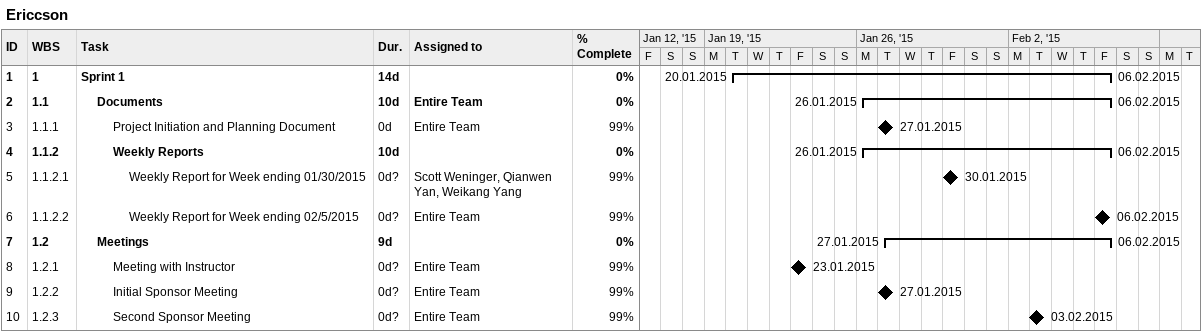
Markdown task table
Ericcson

| ID | WBS | Task | Duration | Start | Finish | Resources | % complete |
|---|---|---|---|---|---|---|---|
| 1 | 1 | **Sprint 1** | 14d | 2015-01-20 | 2015-02-06 |  | 0 |
| 2 | 1.1 | **Documents** | 10d | 2015-01-26 | 2015-02-06 | Entire Team | 0 |
| 3 | 1.1.1 | Project Initiation and Planning Document | 0d | 2015-01-27 | 2015-01-27 | Entire Team | 99 |
| 4 | 1.1.2 | **Weekly Reports** | 10d | 2015-01-26 | 2015-02-06 |  | 0 |
| 5 | 1.1.2.1 | Weekly Report for Week ending 01/30/2015 | 0d? | 2015-01-30 | 2015-01-30 | Scott Weninger, Qianwen Yan, Weikang Yang | 99 |
| 6 | 1.1.2.2 | Weekly Report for Week ending 02/5/2015 | 0d? | 2015-02-06 | 2015-02-06 | Entire Team | 99 |
| 7 | 1.2 | **Meetings** | 9d | 2015-01-27 | 2015-02-06 |  | 0 |
| 8 | 1.2.1 | Meeting with Instructor | 0d? | 2015-01-23 | 2015-01-23 | Entire Team | 99 |
| 9 | 1.2.2 | Initial Sponsor Meeting | 0d? | 2015-01-27 | 2015-01-27 | Entire Team | 99 |
| 10 | 1.2.3 | Second Sponsor Meeting | 0d? | 2015-02-03 | 2015-02-03 | Entire Team | 99 |
